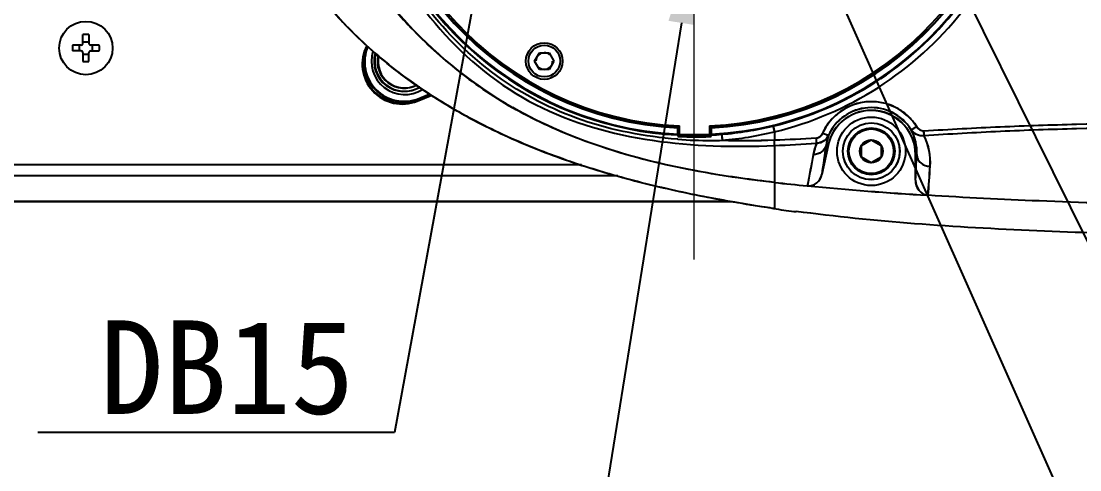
# Model space of a CAD drawing. Header units: millimetres. Extents: x 4086 to 8300, y 123 to 1549.
# Drawn here: x 6864.7 to 6943.9, y 1327 to 1360.6 of the extents above; entities that cross this region are included whole.
import ezdxf
from ezdxf import colors
from ezdxf.entities.mleader import LeaderData, LeaderLine
from ezdxf.math import Vec2, Vec3

# ---------------------------------------------------------------- set-up
doc = ezdxf.new("R2010")
doc.units = ezdxf.units.MM
doc.linetypes.add('CENTER2', pattern=[28.575, 19.05, -3.175, 3.175, -3.175])
doc.layers.add('中心线层', color=7, linetype='CENTER2', lineweight=0)
doc.layers.add('标注层', color=7, linetype='Continuous', lineweight=0)
doc.layers.add('外形图', color=7, linetype='Continuous')
doc.styles.add('思源黑', font='SourceHanSansCN-Normal.ttf')

msp = doc.modelspace()

# ---------------------------------------------------------------- linework, layer by layer
at = {"layer": '中心线层'}
msp.add_line((6915.0155, 1342.7203), (6915.0155, 1415.353), dxfattribs=at)
at = {"layer": '外形图', "color": 7, "linetype": 'Continuous'}
for p, q in [((6869.2955, 1358.9187), (6869.2955, 1359.5524)), ((6869.2955, 1359.0223), (6869.7355, 1359.0223)), ((6869.7355, 1359.5524), (6869.7355, 1358.9187)), ((6869.1455, 1358.7687), (6868.5117, 1358.7687)), ((6869.1455, 1358.3287), (6868.5117, 1358.3287)), ((6869.0419, 1358.3287), (6869.0419, 1358.7687)), ((6869.2955, 1358.1787), (6869.2955, 1357.5449)), ((6869.7355, 1358.0751), (6869.2955, 1358.0751)), ((6869.7355, 1357.5449), (6869.7355, 1358.1787)), ((6870.5192, 1358.7687), (6869.8855, 1358.7687)), ((6869.8855, 1358.3287), (6870.5192, 1358.3287)), ((6869.9891, 1358.7687), (6869.9891, 1358.3287)), ((6903.0793, 1357.5724), (6903.4396, 1358.1964)), ((6903.4396, 1358.1964), (6904.1601, 1358.1964)), ((6904.1601, 1358.1964), (6904.5204, 1357.5724)), ((6903.4396, 1356.9484), (6903.0793, 1357.5724)), ((6904.5204, 1357.5724), (6904.1601, 1356.9484)), ((6904.1601, 1356.9484), (6903.4396, 1356.9484)), ((6895.3253, 1355.0454), (6894.2849, 1354.6252)), ((6894.3045, 1354.5767), (6895.382, 1355.0119)), ((6894.4213, 1354.7785), (6895.2424, 1355.1102)), ((6895.2917, 1355.0736), (6894.441, 1354.73)), ((6894.3045, 1354.5767), (6894.2849, 1354.6252)), ((6894.4213, 1354.7785), (6894.441, 1354.73)), ((6913.7616, 1352.6029), (6913.7615, 1352.1022)), ((6913.7841, 1352.7227), (6913.7841, 1352.5977)), ((6913.7841, 1352.5716), (6913.7841, 1352.0979)), ((6913.9089, 1352.092), (6913.9089, 1352.7166)), ((6916.1554, 1352.7166), (6916.1554, 1352.092)), ((6916.2616, 1352.6025), (6916.2615, 1352.1018)), ((6916.2802, 1352.7227), (6916.2802, 1352.5977)), ((6916.2802, 1352.5716), (6916.2802, 1352.0979)), ((6913.7346, 1352.0424), (6913.7827, 1352.04)), ((6913.7873, 1351.7214), (6913.7381, 1351.7252)), ((6913.7841, 1352.092), (6913.7841, 1351.9418)), ((6916.2802, 1351.9254), (6916.2802, 1352.0919)), ((6917.0648, 1352.0973), (6917.1009, 1351.6497)), ((6917.0823, 1352.0935), (6917.1183, 1351.6466)), ((6921.0099, 1352.2829), (6921.013, 1351.6649)), ((6921.0211, 1352.2794), (6921.0243, 1351.6624)), ((6927.5166, 1351.2488), (6928.2614, 1351.6786)), ((6928.2614, 1351.6786), (6929.0061, 1351.2485)), ((6932.2088, 1351.974), (6932.1896, 1352.3455)), ((6921.011, 1351.2531), (6921.0112, 1348.4885)), ((6921.0224, 1351.2513), (6921.023, 1348.491)), ((6925.0215, 1351.2578), (6924.557, 1349.0747)), ((6925.0266, 1351.2566), (6924.5631, 1349.0769)), ((6924.8782, 1351.2883), (6925.0215, 1351.2578)), ((6924.8835, 1351.287), (6925.0266, 1351.2566)), ((6927.5164, 1350.3888), (6927.5166, 1351.2488)), ((6927.5177, 1351.248), (6928.2613, 1351.6773)), ((6927.5177, 1350.3893), (6927.5177, 1351.248)), ((6928.2613, 1351.6773), (6929.0049, 1351.248)), ((6929.0049, 1351.248), (6929.0049, 1350.3893)), ((6929.0061, 1351.2485), (6929.006, 1350.3885)), ((6928.2611, 1349.9586), (6927.5164, 1350.3888)), ((6928.2613, 1349.96), (6927.5177, 1350.3893)), ((6929.006, 1350.3885), (6928.2611, 1349.9586)), ((6929.0049, 1350.3893), (6928.2613, 1349.96)), ((6931.5652, 1350.569), (6931.6551, 1350.569)), ((6931.5652, 1348.6647), (6931.5652, 1350.569)), ((6931.5652, 1348.6647), (6931.6551, 1350.569)), ((6931.57, 1348.6608), (6931.5703, 1350.5681)), ((6931.5703, 1350.5681), (6931.6604, 1350.5681)), ((6906.5957, 1349.7959), (6742.4953, 1349.7959)), ((6909.316, 1348.9901), (6745.0155, 1348.9901)), ((6921.0108, 1348.4885), (6921.0107, 1347.0514)), ((6921.0226, 1348.491), (6921.0227, 1347.7066)), ((6745.0155, 1347.0801), (6917.7061, 1347.0801)), ((6745.0155, 1347.0487), (6917.891, 1347.0487)), ((6921.0107, 1347.0514), (6921.0107, 1346.5426)), ((6921.0227, 1347.7066), (6921.0227, 1347.0562)), ((6921.0227, 1347.0562), (6921.0228, 1346.5481))]:
    msp.add_line(p, q, dxfattribs=at)
for centre, radius in [((6869.5155, 1358.5487), 2), ((6903.7999, 1357.5724), 1.3728), ((6903.7999, 1357.5724), 1.1856), ((6928.2601, 1350.8186), 2.5626), ((6928.2613, 1350.8186), 2.125), ((6928.2613, 1350.8186), 2.1217), ((6928.2613, 1350.8186), 1.75), ((6928.2613, 1350.8186), 1.7472), ((6928.2613, 1350.8186), 1.675), ((6928.2613, 1350.8186), 1.6724), ((6928.2613, 1350.8186), 0.86), ((6928.2613, 1350.8186), 0.8586)]:
    msp.add_circle(centre, radius, dxfattribs=at)
for centre, radius, start, end in [((6915.0321, 1377.0273), 24.9606, 272.865984, 267.134016), ((6915.0321, 1377.0273), 24.4876, 272.921399, 267.078601), ((6915.0321, 1377.0273), 24.4614, 272.924524, 267.075476), ((6915.0321, 1377.0273), 24.3366, 272.64536, 267.35464), ((6915.0389, 1377.0328), 25.0247, 201.320915, 267.012171), ((6869.1455, 1358.9187), 0.15, 270, 0), ((6869.5155, 1353.2064), 6.3499, 88.014507, 91.985493), ((6869.8855, 1358.9187), 0.15, 180, 270), ((6874.8564, 1358.5486), 6.3484, 178.014878, 181.985122), ((6869.1455, 1358.1787), 0.15, 0, 90), ((6869.8855, 1358.1787), 0.15, 90, 180), ((6864.1746, 1358.5488), 6.3484, 358.014878, 1.985122), ((6893.1828, 1357.354), 2.9953, 152.656765, 291.994029), ((6893.1828, 1357.354), 2.943, 152.982152, 291.994029), ((6893.3174, 1357.5117), 3, 156.397101, 291.994029), ((6893.3174, 1357.5117), 2.9476, 156.803691, 291.994029), ((6893.3663, 1357.558), 2.4961, 162.214082, 302.296268), ((6893.3155, 1357.5487), 2.25, 164.47338, 302.237078), ((6893.3663, 1357.558), 2.2465, 165.118751, 299.469782), ((6903.7999, 1357.5724), 0.624, 109.997627, 150), ((6903.7999, 1357.5724), 0.624, 49.997627, 90), ((6869.5155, 1363.891), 6.3499, 268.014507, 271.985493), ((6893.3155, 1357.5487), 2, 167.61856, 299.211403), ((6893.3663, 1357.558), 1.9969, 168.862263, 295.977951), ((6903.7999, 1357.5724), 0.624, 159.999704, 180), ((6903.7999, 1357.5724), 0.624, 289.997627, 330), ((6903.7999, 1357.5724), 0.624, 339.999704, 0), ((6903.7999, 1357.5724), 0.624, 229.997627, 270), ((6928.2587, 1350.5814), 3.5101, 32.373969, 155.872916), ((6928.2587, 1350.5818), 3.5046, 32.383169, 155.882115), ((6928.2597, 1350.5688), 3.3106, 359.988783, 167.987159), ((6928.2597, 1350.5691), 3.3054, 359.998182, 167.996173), ((6915.0309, 1377.0195), 25.0102, 274.705892, 283.588321), ((6915.0155, 1377.0708), 25.0393, 267.129316, 272.852285), ((6915.2602, 1378.4274), 26.5267, 266.810163, 267.066754), ((6916.1606, 1382.156), 30.5271, 265.541123, 270.213828), ((6915.1977, 1376.6605), 24.7589, 267.001888, 272.227864), ((6915.0321, 1377.0273), 24.9606, 267.420819, 272.579171), ((6915.2543, 1374.522), 22.6199, 272.29531, 272.599536), ((6915.0214, 1377.168), 25.159, 272.87118, 274.699825), ((6915.0047, 1377.2124), 25.1995, 272.906313, 274.689598), ((6915.011, 1376.9899), 25.4308, 274.753027, 283.673927), ((6915.3741, 1503.1446), 151.5787, 272.131289, 273.320032), ((6915.37, 1502.9027), 151.34, 272.140488, 273.329232), ((6928.2003, 1350.8663), 3.3487, 159.915581, 172.760308), ((6928.2308, 1350.8588), 3.3746, 159.984382, 172.709907), ((6928.3094, 1350.011), 4.3656, 355.880026, 26.721277), ((6928.3042, 1350.0087), 4.3776, 355.889094, 26.69381), ((6916.1418, 1378.5505), 26.9217, 270.282551, 272.078569), ((6918.7382, 1412.1017), 60.4742, 268.448429, 272.154159), ((6918.7434, 1412.0036), 60.379, 268.457629, 272.163359), ((6914.7689, 1502.1722), 151.0481, 272.368463, 273.568765), ((6914.7658, 1501.9321), 150.8106, 272.377665, 273.577963), ((6928.4364, 1349.6973), 4.5989, 158.04224, 169.068766), ((6928.4294, 1349.7012), 4.5845, 158.042788, 169.086617), ((7638.2707, 1246.6207), 721.0299, 171.6532208, 171.8309619), ((7638.1076, 1246.7626), 720.8425, 171.6625374, 171.8400447), ((7524.5157, 1234.9168), 611.6286, 169.1003345, 169.323408), ((7517.2565, 1236.4016), 604.2128, 169.108343, 169.3337988), ((6068.3973, 1410.8574), 866.4278, 355.8084461, 355.9521971), ((6069.9714, 1410.8795), 864.8661, 355.799003, 355.9432408), ((6939.8051, 1515.4891), 168.0564, 263.579067, 264.423742), ((6939.7605, 1515.2316), 167.7917, 263.588266, 264.432942), ((6939.0715, 1470.4749), 125.2341, 261.39598, 261.713653), ((6939.7467, 1473.6973), 128.5494, 261.590402, 262.280523), ((6922.5468, 1346.8083), 0.5, 262.276746, 280.255881)]:
    msp.add_arc(centre, radius, start, end, dxfattribs=at)
for points, knots in [([(6920.9069, 1352.7093), (6923.594, 1353.3591), (6928.7907, 1355.579), (6935.0346, 1361.2659), (6939.0882, 1368.6795), (6940.0236, 1374.2587), (6940.0236, 1377.0273)], [0, 0, 0, 0, 0.2498584, 0.4997016, 0.7497752, 1, 1, 1, 1]), ([(6921.0228, 1352.28), (6923.7614, 1352.9406), (6929.0507, 1355.2109), (6935.4242, 1360.9841), (6939.5603, 1368.5297), (6940.5125, 1374.2091), (6940.5127, 1377.0273)], [0, 0, 0, 0, 0.2500245, 0.4998976, 0.7498869, 1, 1, 1, 1]), ([(6891.2605, 1367.7538), (6892.3699, 1364.9238), (6895.6, 1359.6208), (6902.8769, 1353.7495), (6911.8583, 1351.2595), (6917.9754, 1351.1281), (6921.0227, 1351.2516)], [0, 0, 0, 0, 0.2497843, 0.4994051, 0.7493854, 1, 1, 1, 1]), ([(6913.7381, 1351.7252), (6911.3325, 1351.9131), (6906.5263, 1352.8234), (6897.8982, 1357.2713), (6893.2222, 1363.3922), (6891.4841, 1367.8394)], [0, 0, 0, 0, 0.2513855, 0.5025622, 1, 1, 1, 1]), ([(6889.2868, 1366.5915), (6889.7764, 1365.5112), (6891.0678, 1363.2862), (6893.6995, 1360.0505), (6897.162, 1356.8541), (6899.913, 1354.9572), (6901.4095, 1354.0961)], [0, 0, 0, 0, 0.2016, 0.4346791, 0.7065444, 1, 1, 1, 1]), ([(6889.3457, 1366.5604), (6890.3967, 1364.2423), (6893.9206, 1359.4265), (6898.5804, 1355.738), (6901.4512, 1354.0867)], [0, 0, 0, 0, 0.4345622, 1, 1, 1, 1]), ([(6905.7591, 1350.0437), (6904.9995, 1350.3045), (6903.4219, 1350.8812), (6901.0975, 1351.8606), (6898.7274, 1353.0155), (6895.6315, 1354.7466), (6891.9087, 1357.3357), (6888.2852, 1360.7973), (6886.6335, 1362.9132), (6886.0176, 1363.8524)], [0, 0, 0, 0, 0.1024407, 0.2119181, 0.3108507, 0.4097833, 0.6076485, 0.8055137, 1, 1, 1, 1]), ([(6886.0779, 1363.8131), (6886.6985, 1362.8643), (6888.3599, 1360.739), (6892.0063, 1357.2713), (6895.729, 1354.6947), (6898.824, 1352.9733), (6901.193, 1351.8255), (6903.5685, 1350.8309), (6906.8254, 1349.6546), (6910.8436, 1348.4879), (6915.5346, 1347.4436), (6918.7641, 1346.8881), (6920.3359, 1346.6502)], [0, 0, 0, 0, 0.1206774, 0.2413573, 0.3620372, 0.4223772, 0.4827171, 0.5494885, 0.6162598, 0.7498024, 0.8833451, 1, 1, 1, 1]), ([(7067.8532, 1359.7231), (7065.9836, 1358.4838), (7061.7581, 1356.2124), (7054.6066, 1353.62), (7046.4584, 1351.5592), (7037.5394, 1349.9077), (7028.0908, 1348.5584), (7018.3125, 1347.4527), (7008.3467, 1346.5514), (6995.0149, 1345.5957), (6978.6252, 1344.8103), (6962.477, 1344.4527), (6949.8997, 1344.5467), (6940.6629, 1344.8212), (6931.5749, 1345.3287), (6925.5805, 1345.9261), (6922.636, 1346.3168)], [0, 0, 0, 0, 0.0456879, 0.0972034, 0.1545912, 0.2166945, 0.2818842, 0.348963, 0.4171137, 0.4856904, 0.6211983, 0.7512915, 0.8146285, 0.8773696, 0.9394987, 1, 1, 1, 1]), ([(6921.0108, 1348.4885), (6917.6598, 1348.8645), (6912.6459, 1349.6723), (6906.1175, 1351.7421), (6902.9572, 1353.2055), (6901.4095, 1354.0961)], [0, 0, 0, 0, 0.4931281, 0.7388643, 1, 1, 1, 1]), ([(6921.0226, 1348.491), (6919.3435, 1348.6791), (6912.615, 1349.5952), (6905.8869, 1351.5352), (6901.4512, 1354.0867)], [0, 0, 0, 0, 0.2482317, 1, 1, 1, 1]), ([(6931.6577, 1352.6666), (6931.466, 1352.9687), (6930.999, 1353.525), (6930.1035, 1354.1427), (6929.0734, 1354.5018), (6927.9834, 1354.5729), (6926.9129, 1354.3513), (6925.9425, 1353.849), (6925.1403, 1353.1105), (6924.7569, 1352.4909), (6924.6107, 1352.1632)], [0, 0, 0, 0, 0.1244841, 0.2492594, 0.3742861, 0.4995255, 0.6248439, 0.7500753, 0.8751447, 1, 1, 1, 1]), ([(6931.652, 1352.6643), (6931.2723, 1353.2625), (6930.1642, 1354.2753), (6927.9726, 1354.7156), (6925.8613, 1353.9729), (6924.9063, 1352.8092), (6924.6162, 1352.1605)], [0, 0, 0, 0, 0.2492514, 0.4995032, 0.7500435, 1, 1, 1, 1]), ([(6932.1961, 1352.3472), (6934.0973, 1352.4678), (6937.9019, 1352.6792), (6945.5183, 1352.9258), (6955.0426, 1353.0143), (6966.4703, 1353.0131), (6977.8963, 1353.0753), (6989.3198, 1353.2025), (7000.7405, 1353.3605), (7012.1584, 1353.5206), (7019.7694, 1353.6271), (7023.5745, 1353.6727)], [0, 0, 0, 0, 0.062534, 0.1250658, 0.2501177, 0.3751562, 0.5001765, 0.6251754, 0.7501488, 0.875092, 1, 1, 1, 1]), ([(7023.561, 1353.2856), (7019.7574, 1353.2454), (7012.1488, 1353.1506), (7000.7341, 1353.0031), (6989.3155, 1352.8532), (6977.8933, 1352.7301), (6966.4685, 1352.6713), (6955.044, 1352.6757), (6945.5244, 1352.5835), (6937.9145, 1352.3223), (6934.1141, 1352.103), (6932.2153, 1351.9752)], [0, 0, 0, 0, 0.1249017, 0.2498531, 0.3748462, 0.4998755, 0.6249337, 0.7499922, 0.875015, 0.9375091, 1, 1, 1, 1]), ([(6920.9026, 1352.7151), (6920.9096, 1352.7036), (6920.9153, 1352.6577), (6920.942, 1352.5733), (6920.9723, 1352.4413), (6920.9977, 1352.3409), (6921.0116, 1352.2834)], [0, 0, 0, 0, 0.0911328, 0.3009999, 0.6018842, 1, 1, 1, 1]), ([(6920.9139, 1352.711), (6920.937, 1352.6728), (6920.9506, 1352.5191), (6920.9983, 1352.3806), (6921.0228, 1352.28)], [0, 0, 0, 0, 0.3010024, 1, 1, 1, 1]), ([(6931.2182, 1352.4588), (6931.2299, 1352.4473), (6931.2898, 1352.4718), (6931.4252, 1352.5242), (6931.5576, 1352.6051), (6931.652, 1352.6643)], [0, 0, 0, 0, 0.1013585, 0.3098202, 1, 1, 1, 1]), ([(6931.2232, 1352.4609), (6931.2273, 1352.4568), (6931.2466, 1352.4572), (6931.2933, 1352.4698), (6931.3801, 1352.5082), (6931.5078, 1352.5756), (6931.6039, 1352.633), (6931.6577, 1352.6666)], [0, 0, 0, 0, 0.0360745, 0.1030432, 0.3110785, 0.6087019, 1, 1, 1, 1]), ([(6931.6576, 1352.6666), (6931.7171, 1352.5729), (6931.8698, 1352.4102), (6932.0913, 1352.3405), (6932.1961, 1352.3472)], [0, 0, 0, 0, 0.5139911, 1, 1, 1, 1]), ([(6924.1711, 1351.417), (6924.1706, 1351.4392), (6924.1659, 1351.5754), (6924.1586, 1351.7115), (6924.1522, 1351.8254)], [0, 0, 0, 0, 0.1627853, 1, 1, 1, 1]), ([(6924.1774, 1351.4154), (6924.177, 1351.4376), (6924.1722, 1351.5735), (6924.1649, 1351.7094), (6924.1585, 1351.8232)], [0, 0, 0, 0, 0.1627853, 1, 1, 1, 1]), ([(6925.0552, 1352.0162), (6924.9786, 1351.8481), (6924.7305, 1351.5456), (6924.3564, 1351.4229), (6924.1711, 1351.417)], [0, 0, 0, 0, 0.4991162, 1, 1, 1, 1]), ([(6925.06, 1352.0138), (6924.9836, 1351.8459), (6924.7359, 1351.5439), (6924.3625, 1351.4214), (6924.1774, 1351.4154)], [0, 0, 0, 0, 0.4991162, 1, 1, 1, 1]), ([(6924.178, 1351.822), (6924.2702, 1351.8328), (6924.452, 1351.918), (6924.5712, 1352.0749), (6924.6107, 1352.1632)], [0, 0, 0, 0, 0.4896136, 1, 1, 1, 1]), ([(6925.0552, 1352.0162), (6925.0519, 1352.0122), (6925.0327, 1352.0131), (6925.0032, 1352.0176), (6924.956, 1352.0301), (6924.873, 1352.0564), (6924.7558, 1352.1013), (6924.6597, 1352.1417), (6924.6107, 1352.1632)], [0, 0, 0, 0, 0.0330975, 0.1020968, 0.2045469, 0.3359953, 0.659851, 1, 1, 1, 1]), ([(6925.06, 1352.0138), (6925.0501, 1352.0016), (6924.9849, 1352.0261), (6924.8496, 1352.0553), (6924.7116, 1352.1185), (6924.6163, 1352.1605)], [0, 0, 0, 0, 0.1009366, 0.3351794, 1, 1, 1, 1]), ([(6932.2088, 1351.974), (6932.0185, 1351.9514), (6931.6174, 1352.0249), (6931.3216, 1352.2985), (6931.2182, 1352.4588)], [0, 0, 0, 0, 0.5012759, 1, 1, 1, 1]), ([(6931.6551, 1350.569), (6931.6843, 1351.0503), (6931.5822, 1351.7215), (6931.3016, 1352.3111), (6931.2182, 1352.4588)], [0, 0, 0, 0, 0.7397559, 1, 1, 1, 1]), ([(6931.6604, 1350.5681), (6931.6798, 1350.8882), (6931.6291, 1351.5506), (6931.3872, 1352.1703), (6931.2232, 1352.4609)], [0, 0, 0, 0, 0.4901265, 1, 1, 1, 1]), ([(6932.2153, 1351.9752), (6932.0246, 1351.9526), (6931.6229, 1352.0263), (6931.3267, 1352.3003), (6931.2232, 1352.4609)], [0, 0, 0, 0, 0.5012764, 1, 1, 1, 1]), ([(6932.2153, 1351.9752), (6932.2145, 1352.0003), (6932.2094, 1352.1244), (6932.2022, 1352.2484), (6932.1961, 1352.3472)], [0, 0, 0, 0, 0.2024164, 1, 1, 1, 1]), ([(6921.0113, 1351.2534), (6921.0126, 1351.2747), (6921.0155, 1351.4137), (6921.0134, 1351.5526), (6921.0113, 1351.6702)], [0, 0, 0, 0, 0.1536651, 1, 1, 1, 1]), ([(6921.0227, 1351.2516), (6921.0239, 1351.2728), (6921.0268, 1351.4116), (6921.0247, 1351.5503), (6921.0226, 1351.6677)], [0, 0, 0, 0, 0.1536645, 1, 1, 1, 1]), ([(6924.8782, 1351.2883), (6924.8331, 1351.0869), (6924.5755, 1350.7005), (6924.1375, 1350.5691), (6923.9209, 1350.5694)], [0, 0, 0, 0, 0.4878849, 1, 1, 1, 1]), ([(6924.8835, 1351.287), (6924.8385, 1351.0859), (6924.5814, 1350.7001), (6924.1441, 1350.5688), (6923.9278, 1350.5691)], [0, 0, 0, 0, 0.4878849, 1, 1, 1, 1]), ([(6931.6551, 1350.569), (6931.6584, 1350.3407), (6931.911, 1349.8567), (6932.4128, 1349.6978), (6932.6638, 1349.6973)], [0, 0, 0, 0, 0.4764392, 1, 1, 1, 1]), ([(6931.6604, 1350.5681), (6931.662, 1350.4582), (6931.7184, 1350.2224), (6932.0242, 1349.83), (6932.4192, 1349.6953), (6932.6706, 1349.6948)], [0, 0, 0, 0, 0.2263416, 0.4820858, 1, 1, 1, 1]), ([(6920.9465, 1346.5301), (6919.1225, 1346.8001), (6915.6584, 1347.3929), (6910.7559, 1348.4959), (6907.4866, 1349.4531), (6905.8113, 1350.0257), (6905.7591, 1350.0437)], [0, 0, 0, 0, 0.3298003, 0.6596007, 0.989401, 1, 1, 1, 1]), ([(6923.4752, 1348.2302), (6923.599, 1348.2181), (6923.8545, 1348.2454), (6924.2981, 1348.4837), (6924.5059, 1348.8346), (6924.557, 1349.0746)], [0, 0, 0, 0, 0.2516975, 0.5033884, 1, 1, 1, 1]), ([(6923.4832, 1348.2335), (6923.7257, 1348.2099), (6924.2476, 1348.3741), (6924.5121, 1348.8371), (6924.5631, 1349.0768)], [0, 0, 0, 0, 0.4986264, 1, 1, 1, 1]), ([(6931.5652, 1348.6647), (6931.5652, 1348.3991), (6931.7249, 1347.8499), (6932.2455, 1347.5454), (6932.5076, 1347.5291)], [0, 0, 0, 0, 0.5028163, 1, 1, 1, 1]), ([(6931.57, 1348.6608), (6931.57, 1348.3947), (6931.7018, 1347.9756), (6932.1115, 1347.6137), (6932.3796, 1347.5316), (6932.5138, 1347.5232)], [0, 0, 0, 0, 0.4971216, 0.7487565, 1, 1, 1, 1]), ([(7023.4392, 1349.2732), (7018.9285, 1348.8879), (7009.9908, 1348.2667), (6996.8118, 1347.5679), (6984.1443, 1347.085), (6972.148, 1346.7843), (6960.9173, 1346.6742), (6950.553, 1346.7713), (6941.1785, 1347.0573), (6935.2771, 1347.3516), (6932.5138, 1347.5232)], [0, 0, 0, 0, 0.1492331, 0.2952988, 0.4350308, 0.567096, 0.6908557, 0.8052399, 0.908736, 1, 1, 1, 1])]:
    msp.add_open_spline(points, degree=3, knots=knots, dxfattribs=at)
for points in [[(6931.652, 1352.6643), (6931.7636, 1352.4883), (6931.9817, 1352.3321), (6932.1896, 1352.3454)], [(6924.1846, 1351.8198), (6924.3666, 1351.8413), (6924.5415, 1351.9931), (6924.6163, 1352.1605)], [(6931.57, 1348.6608), (6931.6004, 1349.2966), (6931.6305, 1349.9323), (6931.6604, 1350.5681)], [(6923.4752, 1348.2302), (6926.4829, 1347.9354), (6929.4975, 1347.7099), (6932.5138, 1347.5232)], [(6923.4832, 1348.2335), (6926.4861, 1347.9397), (6929.4961, 1347.7149), (6932.5076, 1347.5291)]]:
    msp.add_open_spline(points, degree=3, dxfattribs=at)

# ---------------------------------------------------------------- leaders
at = {"layer": '标注层'}
ml = msp.add_multileader_mtext('Standard', dxfattribs=at)
ml.set_content('{\\C7;network port}', style='思源黑')
ml.set_leader_properties()
ml.build(insert=Vec2(0, 0))
ml.multileader.update_dxf_attribs({"text_left_attachment_type": 5, "text_right_attachment_type": 5, "dogleg_length": 1, "arrow_head_size": 6})
ctx = ml.context
ctx.base_point, ctx.char_height, ctx.arrow_head_size, ctx.plane_origin = Vec3(6951.9258, 1330.8818), 7, 6, Vec3(6927.0159, 1379.2864)
ctx.left_attachment, ctx.right_attachment = 5, 5
notes = []
notes.append((ctx, [(0, (1, 1, 0), (6950.9258, 1330.8818), (1, 0), 1, [(0, [(6927.0159, 1379.2864)], 0, [])])]))
ctx.mtext.insert, ctx.mtext.flow_direction = Vec3(6953.9258, 1340.7117), 5
ml = msp.add_multileader_mtext('Standard', dxfattribs=at)
ml.set_content('{\\fSimSun|b0|i0|c134|p2;DB15}', style='思源黑')
ml.set_leader_properties()
ml.build(insert=Vec2(0, 0))
ml.multileader.update_dxf_attribs({"text_left_attachment_type": 5, "text_right_attachment_type": 5, "dogleg_length": 1, "arrow_head_size": 6})
ctx = ml.context
ctx.base_point, ctx.char_height, ctx.arrow_head_size, ctx.plane_origin = Vec3(6868.397, 1329.7593), 7, 6, Vec3(6901.2839, 1377.2074)
ctx.left_attachment, ctx.right_attachment, ctx.text_align_type = 5, 5, 2
notes.append((ctx, [(0, (1, 1, 0), (6892.5981, 1329.7593), (-1, 0), 1, [(0, [(6901.2839, 1377.2074)], 0, [])])]))
ctx.mtext.insert, ctx.mtext.alignment, ctx.mtext.flow_direction = Vec3(6889.5981, 1338.1593), 3, 5
ml = msp.add_multileader_mtext('Standard', dxfattribs=at)
ml.set_content('{\\C7;Holding brake button}', style='思源黑')
ml.set_leader_properties()
ml.build(insert=Vec2(0, 0))
ml.multileader.update_dxf_attribs({"text_left_attachment_type": 5, "text_right_attachment_type": 5, "dogleg_length": 1, "arrow_head_size": 6})
ctx = ml.context
ctx.base_point, ctx.char_height, ctx.arrow_head_size, ctx.plane_origin = Vec3(6952.9218, 1303.7269), 7, 6, Vec3(6923.796, 1366.9918)
ctx.left_attachment, ctx.right_attachment = 5, 5
notes.append((ctx, [(0, (1, 1, 0), (6951.9218, 1303.7269), (1, 0), 1, [(0, [(6923.796, 1366.9918)], 0, [])])]))
ctx.mtext.insert, ctx.mtext.flow_direction = Vec3(6954.9218, 1313.7389), 5
ml = msp.add_multileader_mtext('Standard', dxfattribs=at)
ml.set_content('{\\C7;user air duct1}（φ4blue）', style='思源黑')
ml.set_leader_properties()
ml.build(insert=Vec2(0, 0))
ml.multileader.update_dxf_attribs({"text_left_attachment_type": 5, "text_right_attachment_type": 5, "dogleg_length": 1, "arrow_head_size": 6})
ctx = ml.context
ctx.base_point, ctx.char_height, ctx.arrow_head_size, ctx.plane_origin = Vec3(6796.2928, 1303.748), 7, 6, Vec3(6915.0155, 1366.3558)
ctx.left_attachment, ctx.right_attachment, ctx.text_align_type = 5, 5, 2
notes.append((ctx, [(0, (1, 1, 0), (6904.9665, 1303.748), (-1, 0), 1, [(0, [(6915.0155, 1366.3558)], 0, [])])]))
ctx.mtext.insert, ctx.mtext.alignment, ctx.mtext.flow_direction = Vec3(6901.9665, 1313.83), 3, 5
for ctx, leaders in notes:
    for number, flags, end, landing, length, lines in leaders:
        leader = LeaderData()
        leader.index, (leader.has_last_leader_line, leader.has_dogleg_vector, leader.attachment_direction) = number, flags
        leader.last_leader_point, leader.dogleg_vector, leader.dogleg_length = Vec3(end), Vec3(landing), length
        for number, points, colour, breaks in lines:
            line = LeaderLine()
            line.index, line.vertices, line.color, line.breaks = number, Vec3.list(points), colors.encode_raw_color(colour), breaks
            leader.lines.append(line)
        ctx.leaders.append(leader)

doc.saveas('drawing.dxf')
